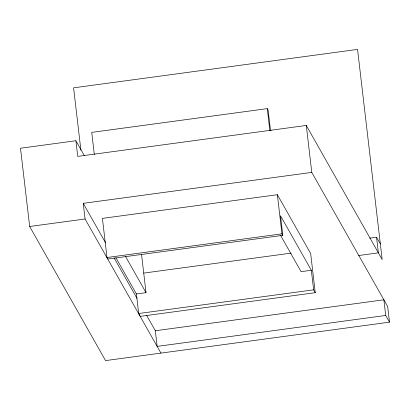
<?xml version="1.0" encoding="UTF-8"?>
<svg xmlns="http://www.w3.org/2000/svg" width="410" height="410" viewBox="0 0 410 410"><rect width="100%" height="100%" fill="white"/><g stroke="black" fill="none" stroke-linecap="round" stroke-linejoin="round"><path stroke-width="0.61" d="M271.056 130.816L270.431 129.703L268.14 110.136L267.279 108.624L91.727 132.389L94.315 154.478M75.906 140.738L20.5 148.241L29.669 226.489L105.544 360.6L389.5 322.163L387.665 306.511L311.79 172.4L306.29 125.45L77.741 156.389L75.906 140.738L84.409 155.759M160.951 353.102L85.075 218.991L83.24 203.339L311.79 172.4M29.669 226.489L85.075 218.991M315.249 292.689L310.667 253.564L277.365 194.699L102.413 218.386L106.995 257.511L107.856 259.023L282.803 235.34L280.512 215.778L311.344 270.272L313.635 289.834L315.249 292.689L140.297 316.371L138.683 313.517L136.392 293.955L115.943 257.813M106.995 257.511L281.947 233.828L282.803 235.34M369.574 238.148L376.539 237.205L380.331 243.909M143.72 273.091L291.202 253.124M358.745 255.512L378.374 252.852L376.539 237.205M136.392 293.955L146.016 292.653L141.568 254.687M311.344 270.272L301.089 271.656L280.64 235.514M138.683 313.517L313.635 289.834M146.508 315.167L155.323 330.747L383.873 299.807L385.707 315.454L389.5 322.163M385.707 315.454L157.158 346.394L155.323 330.747M306.29 125.45L382.166 259.561L357.551 49.4L73.59 87.837L80.888 150.132M125.568 256.506L146.016 292.653M83.24 203.339L105.59 242.843M114.088 257.864L137.068 298.475M267.279 108.624L269.867 130.713M277.365 194.699L281.947 233.828"/></g></svg>
